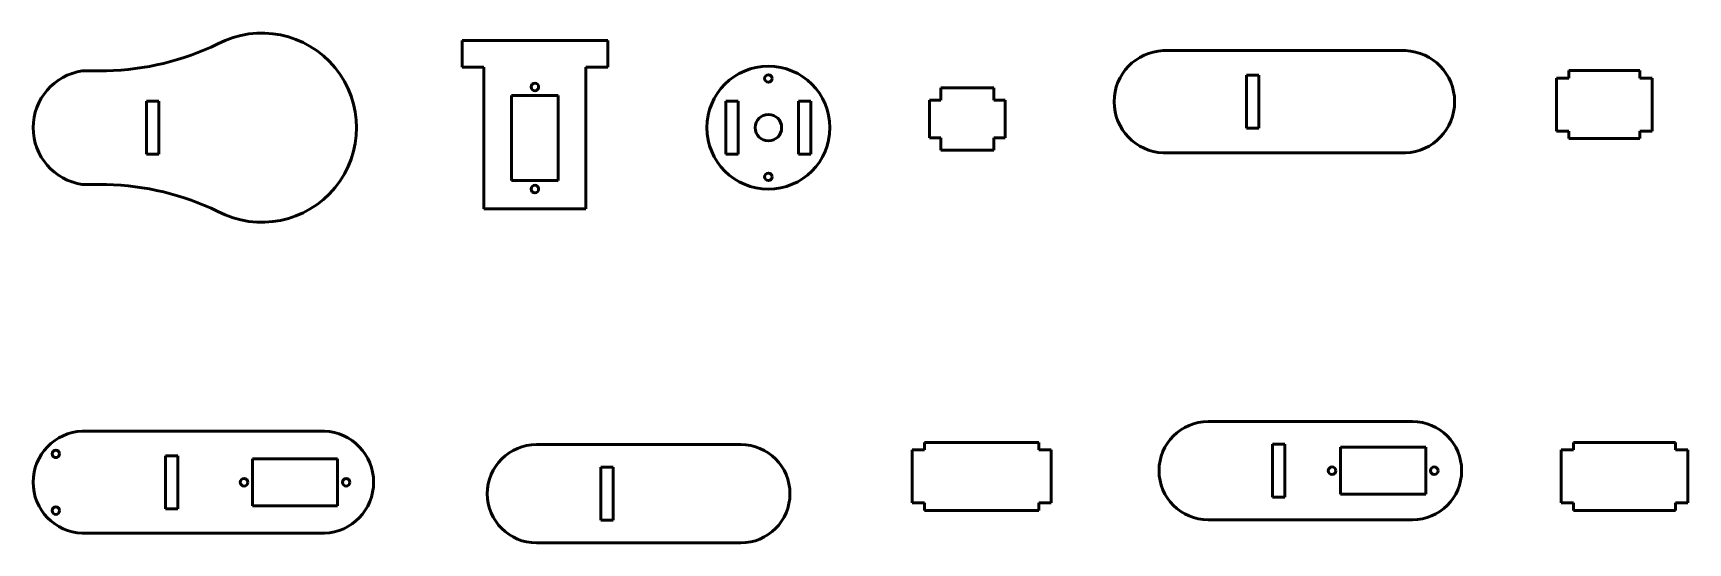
# Model space of a CAD drawing. Header units: millimetres. Extents: x 32 to 470, y 270 to 405.
import ezdxf

# ---------------------------------------------------------------- set-up
doc = ezdxf.new("R2010")
doc.units = ezdxf.units.MM
doc.layers.add('Visible (ANSI)', color=7, linetype='Continuous', lineweight=50)

msp = doc.modelspace()

# ---------------------------------------------------------------- linework, layer by layer
at = {"layer": 'Visible (ANSI)'}
for p, q in [((184.35, 403.12), (145.85, 403.12)), ((145.85, 403.12), (145.85, 396.12)), ((184.35, 396.12), (184.35, 403.12)), ((395.22, 400.47), (331.22, 400.47)), ((51.84, 395.11), (45.46, 395.11)), ((145.85, 396.12), (151.6, 396.12)), ((151.6, 396.12), (151.6, 358.62)), ((178.6, 358.62), (178.6, 396.12)), ((178.6, 396.12), (184.35, 396.12)), ((353.22, 379.97), (353.22, 393.97)), ((353.22, 393.97), (356.47, 393.97)), ((356.47, 393.97), (356.47, 379.97)), ((438.43, 395.21), (438.43, 393.21)), ((457.18, 395.21), (438.43, 395.21)), ((457.18, 393.21), (457.18, 395.21)), ((272.4, 390.65), (272.4, 387.4)), ((286.4, 390.65), (272.4, 390.65)), ((286.4, 387.4), (286.4, 390.65)), ((435.18, 393.21), (435.18, 379.21)), ((438.43, 393.21), (435.18, 393.21)), ((460.43, 393.21), (457.18, 393.21)), ((460.43, 379.21), (460.43, 393.21)), ((62.46, 373.11), (62.46, 387.11)), ((62.46, 387.11), (65.71, 387.11)), ((65.71, 387.11), (65.71, 373.11)), ((158.9, 366.12), (158.9, 388.62)), ((158.9, 388.62), (171.3, 388.62)), ((171.3, 388.62), (171.3, 366.12)), ((215.57, 373.11), (215.57, 387.11)), ((215.57, 387.11), (218.82, 387.11)), ((218.82, 387.11), (218.82, 373.11)), ((234.82, 387.11), (238.07, 387.11)), ((234.82, 373.11), (234.82, 387.11)), ((238.07, 387.11), (238.07, 373.11)), ((272.4, 387.4), (269.4, 387.4)), ((269.4, 387.4), (269.4, 377.4)), ((289.4, 387.4), (286.4, 387.4)), ((289.4, 377.4), (289.4, 387.4)), ((269.4, 377.4), (272.4, 377.4)), ((272.4, 377.4), (272.4, 374.15)), ((286.4, 377.4), (289.4, 377.4)), ((286.4, 374.15), (286.4, 377.4)), ((356.47, 379.97), (353.22, 379.97)), ((435.18, 379.21), (438.43, 379.21)), ((438.43, 379.21), (438.43, 377.21)), ((438.43, 377.21), (457.18, 377.21)), ((457.18, 377.21), (457.18, 379.21)), ((457.18, 379.21), (460.43, 379.21)), ((65.71, 373.11), (62.46, 373.11)), ((218.82, 373.11), (215.57, 373.11)), ((238.07, 373.11), (234.82, 373.11)), ((272.4, 374.15), (286.4, 374.15)), ((331.22, 373.47), (395.22, 373.47)), ((45.46, 365.11), (51.84, 365.11)), ((171.3, 366.12), (158.9, 366.12)), ((151.6, 358.62), (178.6, 358.62)), ((397.08, 302.43), (343.08, 302.43)), ((109.47, 299.88), (45.47, 299.88)), ((67.47, 279.38), (67.47, 293.38)), ((67.47, 293.38), (70.72, 293.38)), ((70.72, 293.38), (70.72, 279.38)), ((219.53, 296.34), (165.53, 296.34)), ((264.83, 294.91), (264.83, 280.91)), ((268.08, 294.91), (264.83, 294.91)), ((268.08, 296.91), (268.08, 294.91)), ((298.33, 296.91), (268.08, 296.91)), ((298.33, 294.91), (298.33, 296.91)), ((301.58, 294.91), (298.33, 294.91)), ((301.58, 280.91), (301.58, 294.91)), ((360.08, 282.43), (360.08, 296.43)), ((360.08, 296.43), (363.33, 296.43)), ((363.33, 296.43), (363.33, 282.43)), ((378.08, 283.23), (378.08, 295.63)), ((378.08, 295.63), (400.58, 295.63)), ((400.58, 295.63), (400.58, 283.23)), ((436.39, 294.91), (436.39, 280.91)), ((439.64, 294.91), (436.39, 294.91)), ((439.64, 296.91), (439.64, 294.91)), ((466.64, 296.91), (439.64, 296.91)), ((466.64, 294.91), (466.64, 296.91)), ((469.89, 294.91), (466.64, 294.91)), ((469.89, 280.91), (469.89, 294.91)), ((90.47, 280.18), (90.47, 292.58)), ((90.47, 292.58), (112.97, 292.58)), ((112.97, 292.58), (112.97, 280.18)), ((182.53, 276.34), (182.53, 290.34)), ((182.53, 290.34), (185.78, 290.34)), ((185.78, 290.34), (185.78, 276.34)), ((112.97, 280.18), (90.47, 280.18)), ((264.83, 280.91), (268.08, 280.91)), ((268.08, 280.91), (268.08, 278.91)), ((298.33, 278.91), (298.33, 280.91)), ((298.33, 280.91), (301.58, 280.91)), ((363.33, 282.43), (360.08, 282.43)), ((400.58, 283.23), (378.08, 283.23)), ((436.39, 280.91), (439.64, 280.91)), ((439.64, 280.91), (439.64, 278.91)), ((466.64, 278.91), (466.64, 280.91)), ((466.64, 280.91), (469.89, 280.91)), ((70.72, 279.38), (67.47, 279.38)), ((185.78, 276.34), (182.53, 276.34)), ((268.08, 278.91), (298.33, 278.91)), ((343.08, 276.43), (397.08, 276.43)), ((439.64, 278.91), (466.64, 278.91)), ((45.47, 272.88), (109.47, 272.88)), ((165.53, 270.34), (219.53, 270.34))]:
    msp.add_line(p, q, dxfattribs=at)
for centre, radius in [((226.82, 380.11), 16.25), ((226.82, 393.11), 1), ((165.1, 390.87), 1), ((226.82, 380.11), 3.5), ((226.82, 367.11), 1), ((165.1, 363.87), 1), ((38.47, 293.88), 1), ((375.83, 289.43), 1), ((402.83, 289.43), 1), ((88.22, 286.38), 1), ((115.22, 286.38), 1), ((38.47, 278.88), 1)]:
    msp.add_circle(centre, radius, dxfattribs=at)
for centre, radius, start, end in [((92.91, 380.11), 25, 242.2443, 117.7557), ((50.04, 466.89), 71.8, 271.4385, 295.7795), ((331.73, 386.97), 13.51, 92.1618, 267.8382), ((394.71, 386.97), 13.51, 272.1618, 87.8382), ((47.62, 380.11), 15.15, 98.1712, 261.8288), ((50.04, 293.33), 71.8, 64.2205, 88.5615), ((343.08, 289.43), 13, 90, 270), ((397.08, 289.43), 13, 270, 90), ((45.98, 286.38), 13.51, 92.1618, 267.8382), ((108.96, 286.38), 13.51, 272.1618, 87.8382), ((165.53, 283.34), 13, 90, 270), ((219.53, 283.34), 13, 270, 90)]:
    msp.add_arc(centre, radius, start, end, dxfattribs=at)

doc.saveas('drawing.dxf')
